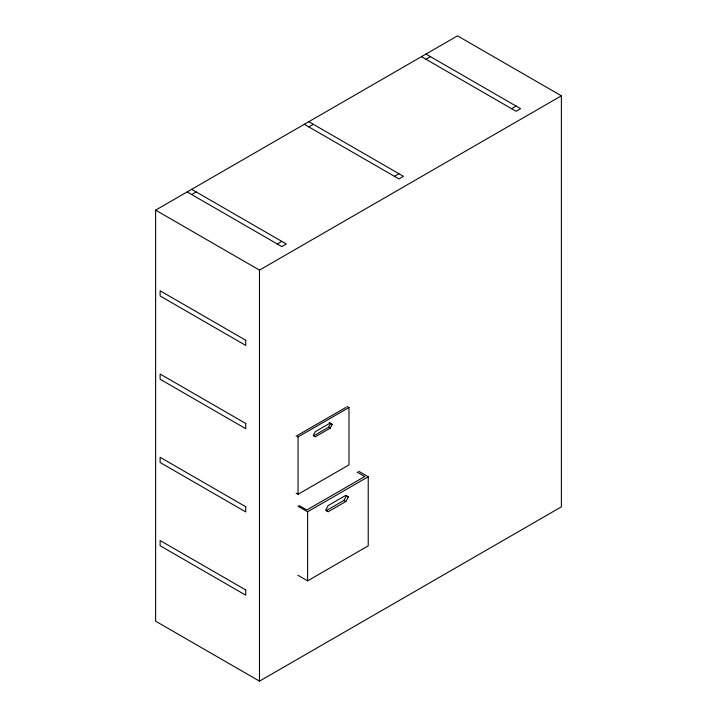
<?xml version="1.0" encoding="UTF-8"?>
<svg xmlns="http://www.w3.org/2000/svg" width="717" height="717" viewBox="0 0 717 717"><rect width="100%" height="100%" fill="white"/><g stroke="black" fill="none" stroke-linecap="round" stroke-linejoin="round"><path stroke-width="1.08" d="M343.882 500.421L346.392 495.877L348.337 496.998L345.827 501.542L328.189 511.723L326.253 510.603L343.882 500.421L345.827 501.542M315.346 436.77L313.239 435.416L315.346 431.634L330.161 423.084L332.267 424.437L330.161 428.219L315.346 436.77L313.714 435.828L328.529 427.278L330.636 423.496L329.228 422.591M155.616 210.144L457.518 35.85L561.384 95.818L561.384 506.856L259.482 681.15L155.616 621.182L155.616 210.144L259.482 270.112L561.384 95.818M191.663 194.54L196.171 191.941M308.821 126.9L313.329 124.301M425.979 59.26L430.478 56.661M277.282 243.968L281.781 241.369M394.431 176.328L398.939 173.729M511.588 108.688L516.097 106.089M297.394 435.434L346.051 407.346M296.13 435.819L298.057 436.94L348.982 407.534L348.982 464.867L298.057 494.264L296.13 493.153M297.949 506.202L307.611 511.777L368.233 476.769L368.233 545.843L307.611 580.851L297.949 575.276M425.979 54.062L520.596 108.688L516.097 111.296L421.471 56.661M308.821 121.702L403.447 176.328L398.939 178.927L304.313 124.301M191.663 189.333L286.289 243.968L281.781 246.567L187.164 191.941M347.055 406.422L348.982 407.534M330.636 423.496L332.267 424.437M328.529 427.278L330.161 428.219M358.581 471.194L368.233 476.769M357.003 472.082L364.738 476.545L306.822 509.984L299.079 505.521M348.337 496.998L345.827 495.348L328.189 505.53L325.688 510.074L328.189 511.723M307.611 511.777L307.611 580.851M298.057 436.94L298.057 494.264M259.482 270.112L259.482 681.15M245.734 340.225L160.124 290.797L160.124 295.996L245.734 345.424L245.734 340.225M245.734 423.469L160.124 374.041L160.124 379.248L245.734 428.676L245.734 423.469M245.734 506.722L160.124 457.294L160.124 462.492L245.734 511.92L245.734 506.722M245.734 589.966L160.124 540.537L160.124 545.745L245.734 595.173L245.734 589.966"/></g></svg>
